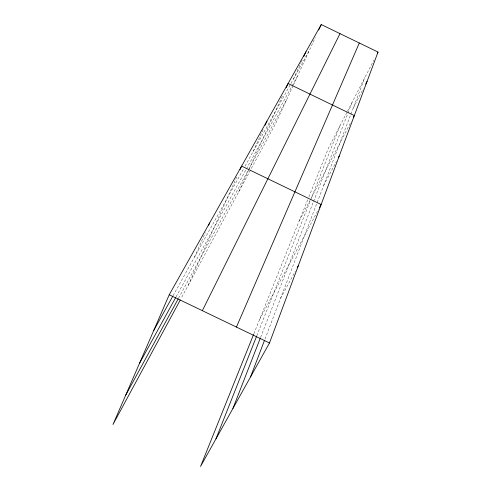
<?xml version="1.0" encoding="UTF-8"?>
<svg xmlns="http://www.w3.org/2000/svg" width="491" height="491" viewBox="0 0 491 491"><rect width="100%" height="100%" fill="white"/><g stroke="black" fill="none" stroke-linecap="round" stroke-linejoin="round"><path stroke-width="0.37" stroke-dasharray="2.46 1.84" d="M264.993 339.072L364.911 77.48M260.598 337.409L313.283 202.157M313.553 201.451L347.696 113.795M347.972 113.09L352.366 101.809M256.787 335.789L310.269 200.807M310.545 200.101L339.95 125.892M253.878 333.72L307.71 199.751M308.845 196.928L328.356 148.374L347.192 111.844M194.583 256.971L205.299 232.728M188.249 285.21L237.233 175.882M253.196 151.486L263.52 128.667M238.743 191.778L248.882 169.536M249.195 168.836L282.761 95.193M293.409 79.112L300.934 62.707M301.247 62.019L302.186 59.97M293.109 85.667L275.905 123.014L180.983 298.663M293.422 84.98L315.277 37.543M347.536 111.175L373.878 60.092M353.232 108.069L363.272 88.724M299.197 220.944L309.815 200.647M311.233 197.941L351.175 121.596M323.649 185.518L336.409 161.367M259.579 319.531L318.622 209.221M178.564 298.172L247.98 170.733M248.342 170.07L286.492 100.029M280.545 298.362L295.392 271.1M176.122 296.779L246.003 169.677M246.365 169.014L291.642 86.668M292.004 86.005L297.834 75.405M173.059 295.711L243.548 168.849M245.034 166.179L309.293 50.53"/><path stroke-width="0.74" d="M253.595 334.432L200.549 466.45L269.491 342.97L378.015 52.064L321.261 24.55L169.235 294.753L112.985 424.494L180.252 300.007M250.533 376.928L264.446 340.502M232.906 408.487L260.322 338.115M215.954 438.862L256.505 336.501M236.435 327.074L359.295 42.993M208.669 225.111L209.589 223.037M240.05 169.598L241.615 166.105L321.151 204.501L319.346 207.871M265.085 125.205L266.963 121.056M286.204 87.644L288.082 83.525L354.324 115.581L353.275 117.588M303.751 56.551L305.948 51.764M318.739 30.019L321.261 24.55M202.347 310.68L339.999 33.633M377.327 53.402L378.015 52.064M365.697 84.053L367.084 81.383M338.538 157.341L339.244 155.997M125.549 395.507L178.202 298.841M297.202 267.779L298.289 265.784M139.383 363.598L175.753 297.448M153.763 330.437L172.691 296.374M169.235 294.753L269.491 342.97"/></g></svg>
